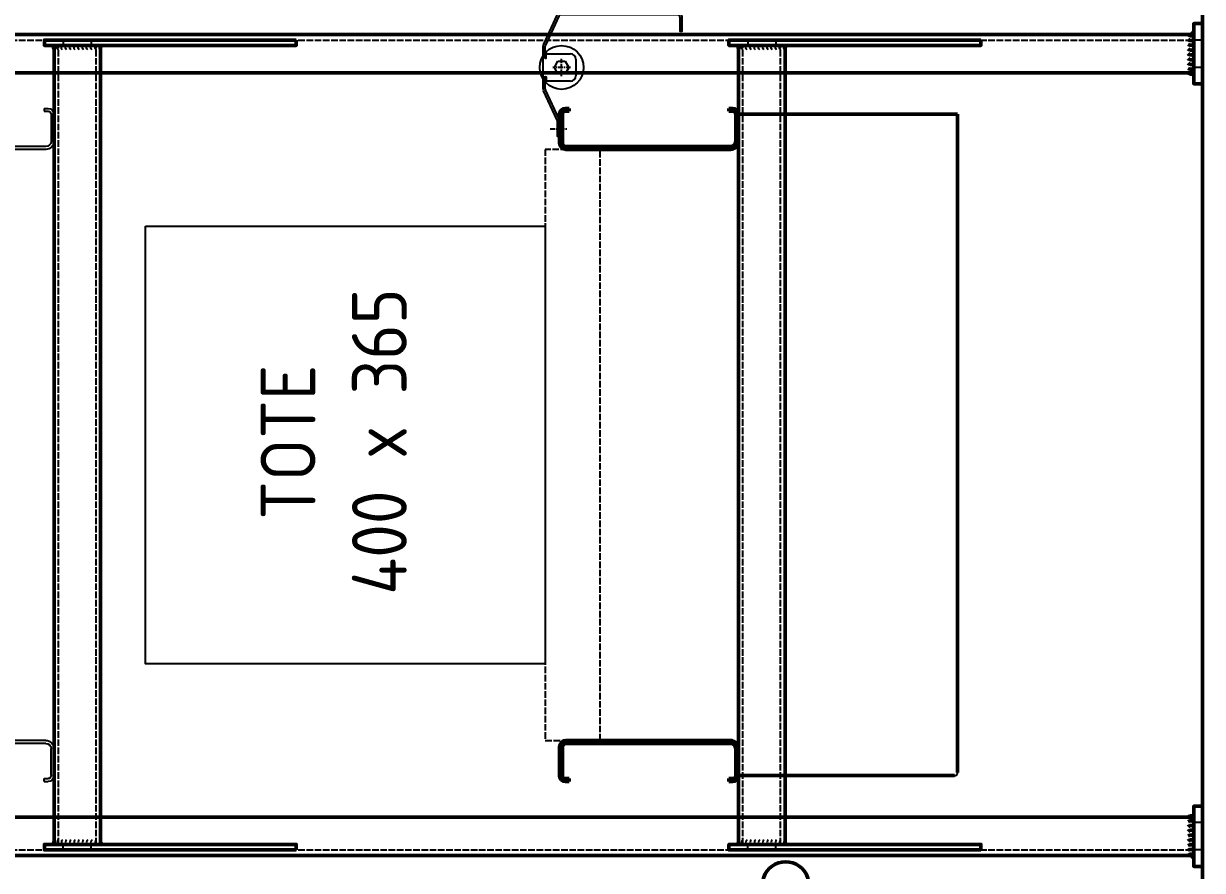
# Model space of a CAD drawing. Header units: millimetres. Extents: x 0 to 461941, y -159644 to 4828.
# Drawn here: x 400855 to 401932, y -38404 to -37630 of the extents above; entities that cross this region are included whole.
import ezdxf

# ---------------------------------------------------------------- set-up
doc = ezdxf.new("R2010")
doc.units = ezdxf.units.MM
for name, pattern in [('Xref Conv Decant Empty Tote$0$AM_ISO02W050', [7.5, 6, -1.5]), ('Xref Conv Decant Product Tote$0$AM_ISO02W050', [7.5, 6, -1.5]), ('Xref Conv Decant Product Tote$0$CENTER', [7, 4, -1, 1, -1])]:
    doc.linetypes.add(name, pattern=pattern)
for name, color, linetype in [('AM_BOR', 4, 'Continuous'), ('Xref Conv Decant Empty Tote$0$B', 4, 'Continuous'), ('Xref Conv Decant Empty Tote$0$Conv - Empty Tote', 35, 'Continuous'), ('Xref Conv Decant Empty Tote$0$Dimension', 7, 'Continuous'), ('Xref Conv Decant Product Tote$0$Conv - Empty Tote', 35, 'Continuous'), ('Xref Conv Decant Product Tote$0$Dimension', 7, 'Continuous'), ('Xref Conv Decant Product Tote$0$Tote', 7, 'Continuous'), ('Xref Conv Decant Product Tote$0$WELD', 2, 'Continuous')]:
    doc.layers.add(name, color=color, linetype=linetype)
for name, color, linetype, lineweight in [('Xref Conv Decant Empty Tote$0$Hidden', 9, 'Xref Conv Decant Empty Tote$0$AM_ISO02W050', 25), ('Xref Conv Decant Product Tote$0$Conv- Product decant', 3, 'Continuous', 50), ('Xref Conv Decant Product Tote$0$Dims', 7, 'Continuous', 50), ('Xref Conv Decant Product Tote$0$Hidden', 9, 'Xref Conv Decant Product Tote$0$AM_ISO02W050', 25), ('Xref Conv Decant Product Tote$0$Infill', 3, 'Continuous', 25)]:
    doc.layers.add(name, color=color, linetype=linetype, lineweight=lineweight)
doc.styles.add('Xref Conv Decant Product Tote$0$STANDARD', font='ISOCP.SHX')

# ---------------------------------------------------------------- blocks, each defined once
blk = doc.blocks.new('*U162')
for p, q in [((9.84, 163.4952), (-16.3964, 163.4952)), ((561.51, 163.4952), (587.7464, 163.4952)), ((-21.825, 158.0666), (-21.825, 154.6052)), ((-21.825, 154.6052), (-19.165, 154.6052)), ((-19.165, 158.0666), (-19.165, 154.6052)), ((9.84, 160.8352), (-16.3964, 160.8352)), ((13.015, 7.4225), (13.015, 157.6602)), ((15.675, 7.4225), (15.675, 157.6602)), ((555.675, 7.4225), (555.675, 157.6602)), ((558.335, 7.4225), (558.335, 157.6602)), ((561.51, 160.8352), (587.7464, 160.8352)), ((590.515, 158.0666), (590.515, 154.6052)), ((593.175, 154.6052), (590.515, 154.6052)), ((593.175, 158.0666), (593.175, 154.6052)), ((-21.825, 8.89), (-21.825, 5.4286)), ((-21.825, 8.89), (-19.165, 8.89)), ((-19.165, 8.89), (-19.165, 5.4286)), ((-16.3964, 2.66), (8.2525, 2.66)), ((-16.3964, 0), (8.2525, 0)), ((587.7464, 2.66), (563.0975, 2.66)), ((587.7464, 0), (563.0975, 0)), ((590.515, 8.89), (590.515, 5.4286)), ((593.175, 8.89), (590.515, 8.89)), ((593.175, 8.89), (593.175, 5.4286))]:
    blk.add_line(p, q)
for centre, radius, start, end in [((-16.3964, 158.0666), 5.4286, 90, 180), ((9.84, 157.6602), 5.835, 0, 90), ((561.51, 157.6602), 5.835, 90, 180), ((587.7464, 158.0666), 5.4286, 0, 90), ((-16.3964, 158.0666), 2.7686, 90, 180), ((9.84, 157.6602), 3.175, 0, 90), ((561.51, 157.6602), 3.175, 90, 180), ((587.7464, 158.0666), 2.7686, 0, 90), ((-16.3964, 5.4286), 5.4286, 180, 270), ((-16.3964, 5.4286), 2.7686, 180, 270), ((8.2525, 7.4225), 4.7625, 270, 0), ((8.2525, 7.4225), 7.4225, 270, 0), ((563.0975, 7.4225), 7.4225, 180, 270), ((563.0975, 7.4225), 4.7625, 180, 270), ((587.7464, 5.4286), 2.7686, 270, 0), ((587.7464, 5.4286), 5.4286, 270, 0)]:
    blk.add_arc(centre, radius, start, end)
at = {"layer": 'Xref Conv Decant Empty Tote$0$Hidden'}
blk.add_lwpolyline([(15.675, 176.4952), (555.675, 176.4952), (555.675, 126.4952), (15.675, 126.4952)], close=True, dxfattribs=at)
blk = doc.blocks.new('Xref Conv Decant Empty Tote')
at = {"layer": 'Xref Conv Decant Empty Tote$0$B'}
blk.add_line((401931.6, 4827.6), (401931.6, -65240.5), dxfattribs=at)
at = {"layer": 'Xref Conv Decant Empty Tote$0$Dimension'}
blk.add_line((400883.1, -37713), (400883.1, -38317.2), dxfattribs=at)
at = {"layer": 'Xref Conv Decant Empty Tote$0$Conv - Empty Tote', "xscale": -1, "rotation": 90}
blk.add_blockref('*U162', (400883.1, -37729.4), dxfattribs=at)
blk = doc.blocks.new('*U293')
for p, q in [((9.84, 163.4952), (-16.3964, 163.4952)), ((561.51, 163.4952), (587.7464, 163.4952)), ((-21.825, 158.0666), (-21.825, 154.6052)), ((-21.825, 154.6052), (-19.165, 154.6052)), ((-19.165, 158.0666), (-19.165, 154.6052)), ((9.84, 160.8352), (-16.3964, 160.8352)), ((13.015, 7.4225), (13.015, 157.6602)), ((15.675, 7.4225), (15.675, 157.6602)), ((555.675, 7.4225), (555.675, 157.6602)), ((558.335, 7.4225), (558.335, 157.6602)), ((561.51, 160.8352), (587.7464, 160.8352)), ((590.515, 158.0666), (590.515, 154.6052)), ((593.175, 154.6052), (590.515, 154.6052)), ((593.175, 158.0666), (593.175, 154.6052)), ((-21.825, 8.89), (-21.825, 5.4286)), ((-21.825, 8.89), (-19.165, 8.89)), ((-19.165, 8.89), (-19.165, 5.4286)), ((-16.3964, 2.66), (8.2525, 2.66)), ((-16.3964, 0), (8.2525, 0)), ((587.7464, 2.66), (563.0975, 2.66)), ((587.7464, 0), (563.0975, 0)), ((590.515, 8.89), (590.515, 5.4286)), ((593.175, 8.89), (590.515, 8.89)), ((593.175, 8.89), (593.175, 5.4286))]:
    blk.add_line(p, q)
for centre, radius, start, end in [((-16.3964, 158.0666), 5.4286, 90, 180), ((9.84, 157.6602), 5.835, 0, 90), ((561.51, 157.6602), 5.835, 90, 180), ((587.7464, 158.0666), 5.4286, 0, 90), ((-16.3964, 158.0666), 2.7686, 90, 180), ((9.84, 157.6602), 3.175, 0, 90), ((561.51, 157.6602), 3.175, 90, 180), ((587.7464, 158.0666), 2.7686, 0, 90), ((-16.3964, 5.4286), 5.4286, 180, 270), ((-16.3964, 5.4286), 2.7686, 180, 270), ((8.2525, 7.4225), 4.7625, 270, 0), ((8.2525, 7.4225), 7.4225, 270, 0), ((563.0975, 7.4225), 7.4225, 180, 270), ((563.0975, 7.4225), 4.7625, 180, 270), ((587.7464, 5.4286), 2.7686, 270, 0), ((587.7464, 5.4286), 5.4286, 270, 0)]:
    blk.add_arc(centre, radius, start, end)
at = {"layer": 'Xref Conv Decant Product Tote$0$Hidden'}
blk.add_lwpolyline([(15.675, 176.4952), (555.675, 176.4952), (555.675, 126.4952), (15.675, 126.4952)], close=True, dxfattribs=at)
blk = doc.blocks.new('Xref Conv Decant Product Tote$0$Tote side 400 x 365')
at = {"layer": 'Xref Conv Decant Product Tote$0$Tote'}
blk.add_lwpolyline([(500, 365), (500, 0), (100, 0), (100, 365)], close=True, dxfattribs=at)
at = {"layer": 'Xref Conv Decant Product Tote$0$Tote', "insert": (124.2, 259.8), "char_height": 50, "attachment_point": 1, "style": 'Xref Conv Decant Product Tote$0$STANDARD'}
blk.add_mtext_dynamic_manual_height_columns('\\pi107.5;TOTE\\P\\pi38.967;400 x 365', width=355.005, gutter_width=12.5, heights=[0], dxfattribs=at)
blk = doc.blocks.new('Xref Conv Decant Product Tote$0$infill plate sect')
for p, q in [((2859.1, 8314.5), (2859.1, 8312.6)), ((2860.6, 8314.5), (2860.6, 8312.6)), ((2885.6, 8314.5), (2885.6, 8312.6)), ((2887.1, 8314.5), (2887.1, 8312.6)), ((2867.4, 8300.9), (2873.1, 8304.2)), ((2867.4, 8294.3), (2867.4, 8300.9)), ((2873.1, 8304.2), (2878.9, 8300.9)), ((2878.9, 8300.9), (2878.9, 8294.3)), ((2873.1, 8291), (2867.4, 8294.3)), ((2878.9, 8294.3), (2873.1, 8291))]:
    blk.add_line(p, q)
at = {"color": 7, "linetype": 'Xref Conv Decant Product Tote$0$CENTER'}
for p, q in [((2817.1, 8307.9), (2817.1, 8292.9)), ((2873.1, 8289.6), (2873.1, 8305.6)), ((2865.1, 8297.6), (2881.1, 8297.6))]:
    blk.add_line(p, q, dxfattribs=at)
for points in [[(2825, 8301.6), (2851.9, 8314.1)], [(2825.8, 8299.9), (2852.7, 8312.4)], [(2853.6, 8314.5), (2892.6, 8314.5)], [(2853.6, 8312.6), (2863.6, 8312.6)], [(2860.6, 8289.6), (2860.6, 8310.6)], [(2864.6, 8312.6), (2864.6, 8311.6), (2861.6, 8311.6)], [(2881.6, 8312.6), (2881.6, 8311.6), (2884.6, 8311.6)], [(2882.6, 8312.6), (2892.6, 8312.6)], [(2885.6, 8310.6), (2885.6, 8289.6)], [(2920, 8300), (2893.5, 8312.4)], [(2920.8, 8301.8), (2894.3, 8314.1)], [(2824.2, 8299.5), (2810.1, 8299.5), (2810.1, 8301.4), (2824.2, 8301.4)], [(2921.2, 8191.5), (2921.2, 8298.2)], [(2923.1, 8191.5), (2923.1, 8298.2)], [(2880.6, 8284.6), (2865.6, 8284.6)], [(2919.2, 8189.5), (2906.2, 8189.5), (2906.2, 8187.6), (2919.2, 8187.6)]]:
    blk.add_lwpolyline(points)
for centre, radius, start, end in [((2853.6, 8310.6), 3.9, 90, 115), ((2853.6, 8310.6), 2, 90, 115), ((2861.6, 8310.6), 1, 90, 180), ((2884.6, 8310.6), 1, 360, 90), ((2892.6, 8310.6), 3.9, 65, 90), ((2892.6, 8310.6), 2, 65, 90), ((2824.2, 8303.4), 2, 270, 295), ((2824.2, 8303.4), 3.9, 270, 295), ((2919.2, 8298.2), 2, 360, 65), ((2919.2, 8298.2), 3.9, 0, 65), ((2865.6, 8289.6), 5, 180, 270), ((2880.6, 8289.6), 5, 270, 0), ((2919.2, 8191.5), 2, 270, 0), ((2919.2, 8191.5), 3.9, 270, 0)]:
    blk.add_arc(centre, radius, start, end)
for centre, start_param in [((2863.6, 8312.6), 4.712389), ((2863.6, 8310.7), 5.205858)]:
    blk.add_ellipse(centre, major_axis=(0, 1.9), ratio=0.526316, start_param=start_param, end_param=6.283185)
at = {"extrusion": (0, 0, -1)}
for centre, start_param in [((2882.6, 8312.6), 4.712389), ((2882.6, 8310.7), 5.205858)]:
    blk.add_ellipse(centre, major_axis=(0, 1.9), ratio=0.526316, start_param=start_param, end_param=6.283185, dxfattribs=at)
blk = doc.blocks.new('Xref Conv Decant Product Tote$0$A$C488F5DB0')
blk.add_arc((753.4, 312), 21.2, 219.1185, 140.8815)
blk = doc.blocks.new('Xref Conv Decant Product Tote$0$END PLATE - SV')
blk.add_lwpolyline([(-5, -200), (0, -200), (0, 30), (-5, 30)], close=True)
at = {"layer": 'Xref Conv Decant Product Tote$0$Hidden'}
for p, q in [((-5, 12.7), (0, 12.7)), ((-5, -12.7), (0, -12.7))]:
    blk.add_line(p, q, dxfattribs=at)
blk = doc.blocks.new('*U369', base_point=(692.8, 302.9))
at = {"color": 0, "linetype": 'ByBlock', "lineweight": -2}
for centre in [(695.1, 338.5), (695.1, 334.7), (695.1, 330.8), (695.1, 327), (695.1, 323.1), (695.1, 319.2), (695.1, 315.4), (695.1, 311.5), (695.1, 307.7), (695.1, 303.8), (695.1, 300), (695.1, 296.1)]:
    blk.add_arc(centre, 2.5, 36.9429, 143.0571, dxfattribs=at)
blk = doc.blocks.new('Xref Conv Decant Product Tote$0$CROSS MEMBER - SV')
blk.add_lwpolyline([(5, 21.2), (735, 21.2), (735, -21.2), (5, -21.2)], close=True)
at = {"layer": 'Xref Conv Decant Product Tote$0$Hidden'}
for p, q in [((5, 17.2), (735, 17.2)), ((5, -17.2), (735, -17.2))]:
    blk.add_line(p, q, dxfattribs=at)
at = {"layer": 'Xref Conv Decant Product Tote$0$WELD'}
for points in [[(5, 21.2), (9, 21.2), (5, 25.2)], [(735, 21.2), (731, 21.2), (735, 25.2)], [(5, -21.2), (9, -21.2), (5, -25.2)], [(735, -21.2), (731, -21.2), (735, -25.2)]]:
    blk.add_solid(points, dxfattribs=at)
blk.add_blockref('Xref Conv Decant Product Tote$0$END PLATE - SV', (5, 0))
at = {"xscale": -1}
blk.add_blockref('Xref Conv Decant Product Tote$0$END PLATE - SV', (735, 0), dxfattribs=at)
at = {"layer": 'Xref Conv Decant Product Tote$0$WELD', "linetype": 'Continuous'}
blk.add_blockref('*U369', (4.8, -15.9), dxfattribs=at)
at = {"layer": 'Xref Conv Decant Product Tote$0$WELD', "linetype": 'Continuous', "xscale": -1}
blk.add_blockref('*U369', (735.2, -15.9), dxfattribs=at)
blk = doc.blocks.new('Xref Conv Decant Product Tote$0$BASE PLATE - SV')
blk.add_lwpolyline([(-8, 27.5), (0, 27.5), (0, -27.5), (-8, -27.5)], close=True)
at = {"layer": 'Xref Conv Decant Product Tote$0$Hidden'}
for p, q in [((-8, 12.5), (0, 12.5)), ((-8, -12.5), (0, -12.5))]:
    blk.add_line(p, q, dxfattribs=at)
blk = doc.blocks.new('*U372', base_point=(7775.5, 1.6))
at = {"color": 0, "linetype": 'ByBlock', "lineweight": -2}
for centre in [(7747.5, 2.5), (7751.9, 2.5), (7756.3, 2.5), (7760.6, 2.5), (7765, 2.5), (7769.4, 2.5), (7773.8, 2.5), (7778.1, 2.5), (7782.5, 2.5)]:
    blk.add_arc(centre, 3.13, 126.9429, 233.0571, dxfattribs=at)
blk = doc.blocks.new('Xref Conv Decant Product Tote$0$STAND WMNT - SV 2400lg')
blk.add_lwpolyline([(-17.5, 2405), (17.5, 2405), (17.5, 5), (-17.5, 5)], close=True)
blk.add_solid([(17.5, 5), (22.5, 5), (17.5, 10)])
at = {"layer": 'Xref Conv Decant Product Tote$0$Hidden'}
blk.add_line((12.5, 2405), (12.5, 5), dxfattribs=at)
at = {"rotation": 90}
blk.add_blockref('Xref Conv Decant Product Tote$0$BASE PLATE - SV', (0, 5), dxfattribs=at)
at = {"linetype": 'Continuous', "rotation": 359.9999999999999}
blk.add_blockref('*U372', (12.4, 6.6), dxfattribs=at)
blk = doc.blocks.new('Xref Conv Decant Product Tote$0$STAND WMNT - SV 1200lg')
blk.add_lwpolyline([(-1208, 17.5), (-1208, -17.5), (-8, -17.5), (-8, 17.5)], close=True)
blk.add_solid([(-8, -17.5), (-8, -22.5), (-13, -17.5)])
at = {"layer": 'Xref Conv Decant Product Tote$0$Hidden'}
blk.add_line((-1208, -12.5), (-8, -12.5), dxfattribs=at)
at = {"xscale": -1}
blk.add_blockref('Xref Conv Decant Product Tote$0$BASE PLATE - SV', (-8, 0), dxfattribs=at)
at = {"linetype": 'Continuous', "xscale": -1, "rotation": 90}
blk.add_blockref('*U372', (-9.6, -12.4), dxfattribs=at)
blk = doc.blocks.new('Xref Conv Decant Product Tote')
at = {"layer": 'Xref Conv Decant Product Tote$0$Conv - Empty Tote'}
blk.add_arc((401705.1, -38314.2), 3, 270, 0, dxfattribs=at)
at = {"layer": 'Xref Conv Decant Product Tote$0$Conv- Product decant'}
for p, q in [((401508.1, -37713), (401708.1, -37713)), ((401708.1, -37713), (401708.1, -38314.2)), ((401508.1, -38317.2), (401705.1, -38317.2))]:
    blk.add_line(p, q, dxfattribs=at)
at = {"layer": 'Xref Conv Decant Product Tote$0$Dimension'}
blk.add_line((401508.1, -37713), (401508.1, -38317.2), dxfattribs=at)
at = {"layer": 'Xref Conv Decant Product Tote$0$Dims'}
blk.add_line((401931.6, -33844.6), (401931.6, -51149.8), dxfattribs=at)
at = {"layer": 'Xref Conv Decant Product Tote$0$Infill'}
blk.add_circle((401346.5, -37670.2), 20, dxfattribs=at)
at = {"layer": 'Xref Conv Decant Product Tote$0$Conv- Product decant', "rotation": 90}
for name, p in [('Xref Conv Decant Product Tote$0$STAND WMNT - SV 2400lg', (401928.6, -37657.6)), ('Xref Conv Decant Product Tote$0$CROSS MEMBER - SV', (400904.3, -38385.1)), ('Xref Conv Decant Product Tote$0$CROSS MEMBER - SV', (401529.3, -38385.1)), ('Xref Conv Decant Product Tote$0$A$C488F5DB0', (401863.1, -39170.5))]:
    blk.add_blockref(name, p, dxfattribs=at)
at = {"layer": 'Xref Conv Decant Product Tote$0$Conv- Product decant', "xscale": -1, "rotation": 90}
blk.add_blockref('*U293', (401508.1, -37729.4), dxfattribs=at)
at = {"layer": 'Xref Conv Decant Product Tote$0$Conv- Product decant'}
blk.add_blockref('Xref Conv Decant Product Tote$0$STAND WMNT - SV 1200lg', (401931.6, -38372.6), dxfattribs=at)
at = {"layer": 'Xref Conv Decant Product Tote$0$Infill', "rotation": 90}
blk.add_blockref('Xref Conv Decant Product Tote$0$infill plate sect', (409644.1, -40543.3), dxfattribs=at)
at = {"layer": 'Xref Conv Decant Product Tote$0$Tote', "rotation": 90}
blk.add_blockref('Xref Conv Decant Product Tote$0$Tote side 400 x 365', (401331.6, -38315.1), dxfattribs=at)
blk = doc.blocks.new('Xref Conv Decant In')
blk.add_line((401931.6, -51149.8), (401931.6, -33844.6))

msp = doc.modelspace()

# ---------------------------------------------------------------- block references
for name in ['Xref Conv Decant Empty Tote', 'Xref Conv Decant Product Tote']:
    msp.add_blockref(name, (0, 0))
at = {"layer": 'AM_BOR'}
for name in ['Xref Conv Decant Product Tote', 'Xref Conv Decant In']:
    msp.add_blockref(name, (0, 0), dxfattribs=at)

doc.saveas('drawing.dxf')
